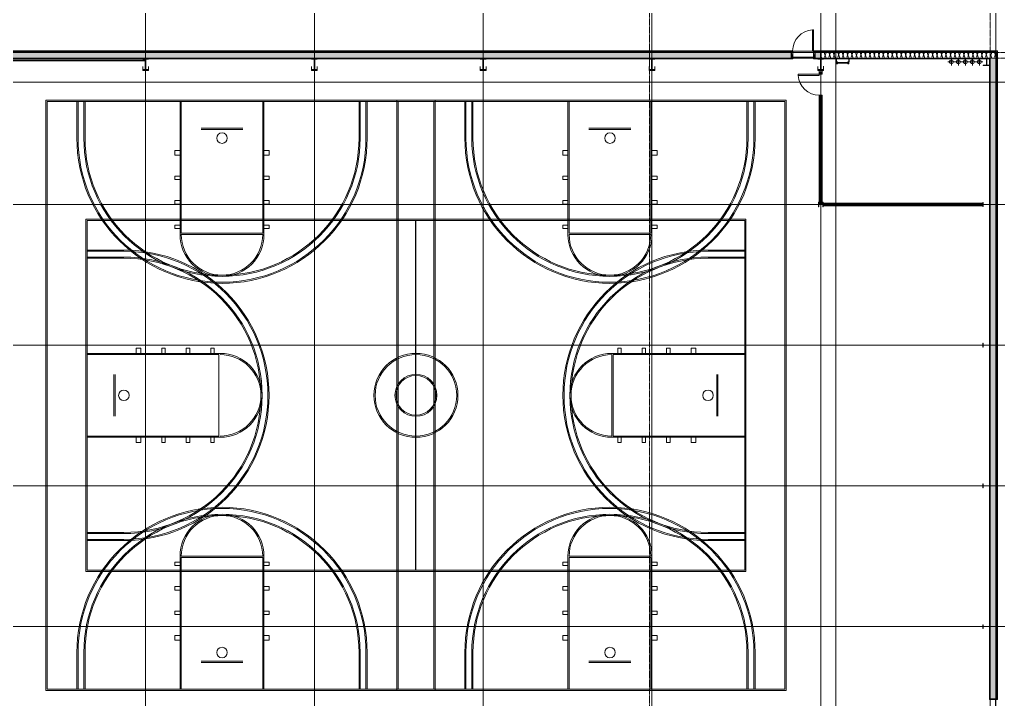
# Model space of a CAD drawing. Header units: inches. Extents: x 25369 to 33161, y -23509 to -20274.
# Drawn here: x 30536 to 32215, y -22234 to -21068 of the extents above; entities that cross this region are included whole.
import ezdxf

# ---------------------------------------------------------------- set-up
doc = ezdxf.new("R2010")
doc.units = ezdxf.units.IN
doc.header["$MEASUREMENT"] = 0
doc.linetypes.add('Grid Line 1_2_', pattern=[0.875, 0.5, -0.125, 0.125, -0.125])
for name, color, linetype, lineweight in [('A-DOOR', 31, 'Continuous', 13), ('A-FLOR', 192, 'Continuous', 13), ('A-FLOR-OTLN', 90, 'Continuous', 70), ('A-WALL', 113, 'Continuous', 13), ('A-WALL-PATT', 111, 'Continuous', 25), ('E-POWR-CNTR', 130, 'Continuous', 9), ('E-POWR-RISE', 130, 'Continuous', 9), ('G-ANNO-SYMB', 111, 'Continuous', 9), ('I-WALL', 2, 'Continuous', 13), ('L-SITE-WALL', 31, 'Continuous', 13), ('Q-SPCQ', 91, 'Continuous', 13), ('S-BEAM', 12, 'Continuous', 13), ('S-COLS', 52, 'Continuous', 13), ('S-GRID', 1, 'Continuous', 9)]:
    doc.layers.add(name, color=color, linetype=linetype, lineweight=lineweight)
pattern_1 = [(0, (5929.126, 0), (0, 24), []), (90, (5929.126, 0), (-24, 1e-15), [])]
pattern_2 = [(161.57, (5930.086, 0.96), (-7.6802237, -0.0009796), [0, -54.643, 6.067, 0]), (18.43, (5928.166, 0.96), (-7.6802237, 0.0009796), [0, -54.643, 6.067, 0]), (108.43, (5930.086, 0.96), (3.8382953, -19.20136532), [18.211, -42.499]), (71.57, (5928.166, 0.96), (3.8382953, 19.20136532), [18.211, -42.499])]
pattern_3 = [(45, (5929.126, 0), (-19.00703, 19.00703), []), (45, (5929.126, 28.8), (-19.00703, 19.00703), [])]
pattern_4 = [(225, (31620.517, -22360.053), (19.00703, -19.00703), []), (225, (31620.517, -22388.853), (19.00703, -19.00703), [])]
pattern_5 = [(225, (31331.017, -22360.053), (19.00703, -19.00703), []), (225, (31331.017, -22388.853), (19.00703, -19.00703), [])]
pattern_6 = [(225, (31041.517, -22360.053), (19.00703, -19.00703), []), (225, (31041.517, -22388.853), (19.00703, -19.00703), [])]
pattern_7 = [(225, (30752.017, -22360.053), (19.00703, -19.00703), []), (225, (30752.017, -22388.853), (19.00703, -19.00703), [])]
pattern_8 = [(225, (31910.017, -22360.053), (19.00703, -19.00703), []), (225, (31910.017, -22388.853), (19.00703, -19.00703), [])]
pattern_9 = [(0, (5929.126, 0), (61.44, 15.36), [2.534, -43.546, 2.534, -43.546, -245.76]), (0, (5929.126, 0), (61.44, 15.36), [-92.16, 2.534, -89.626, 2.534, -43.546, -107.52]), (0, (5929.126, 0), (61.44, 15.36), [-230.4, 2.534, -28.186, 2.534, -74.266]), (120, (5952.166, 7.68), (-44.02215, 45.528601), [2.534, -43.546, 2.534, -43.546, -245.76]), (120, (5952.166, 7.68), (-44.02215, 45.528601), [-92.16, 2.534, -89.626, 2.534, -43.546, -107.52]), (120, (5952.166, 7.68), (-44.02215, 45.528601), [-230.4, 2.534, -28.186, 2.534, -74.266]), (240, (5959.846, 38.4), (-17.41785, -60.888601), [2.534, -43.546, 2.534, -43.546, -245.76]), (240, (5959.846, 38.4), (-17.41785, -60.888601), [-92.16, 2.534, -89.626, 2.534, -43.546, -107.52]), (240, (5959.846, 38.4), (-17.41785, -60.888601), [-230.4, 2.534, -28.186, 2.534, -74.266])]

# ---------------------------------------------------------------- blocks, each defined once
blk = doc.blocks.new('Struct_Xcel_Sports Complex_rvt-2-Overall Floor Plan')
at = {"layer": 'A-FLOR', "color": 43, "lineweight": 9}
blk.add_line((25932.8, -21132.3), (25968.8, -21132.3), dxfattribs=at)
at = {"layer": 'L-SITE-WALL', "color": 43, "lineweight": 9}
for p, q in [((25932.8, -21124.3), (25968.8, -21124.3)), ((25968.8, -21132.3), (25932.8, -21132.3))]:
    blk.add_line(p, q, dxfattribs=at)
blk = doc.blocks.new('columns and girder2 - one-1334686-Overall Floor Plan')
at = {"layer": 'S-BEAM', "lineweight": 9}
h = blk.add_hatch(dxfattribs=at)
h.set_pattern_fill('FP_26', color=253, style=0, pattern_type=2)
h.set_pattern_definition(pattern_4)
h.paths.add_polyline_path([(-5, -1.2), (-5, -2), (5, -2), (5, -1.2), (0, -1.2)], flags=0)
h.paths.add_polyline_path([(-5, -17), (-5, -18.5), (5, -18.5), (5, -17)], flags=0)
h.paths.add_polyline_path([(5, -1204.9), (-5, -1204.9), (-5, -1206.4), (5, -1206.4)], flags=0)
h.paths.add_polyline_path([(5, -1224.3), (-5, -1224.3), (-5, -1225), (5, -1225)], flags=0)
h = blk.add_hatch(dxfattribs=at)
h.set_pattern_fill('FP_26', color=253, style=0, pattern_type=2)
h.set_pattern_definition(pattern_4)
h.paths.add_polyline_path([(-0.6, -2), (-0.6, -17), (0.6, -17), (0.6, -2)], flags=0)
h.paths.add_polyline_path([(-0.6, -1206.4), (-0.6, -1224.3), (0.6, -1224.3), (0.6, -1206.4)], flags=0)
at = {"layer": 'S-BEAM', "color": 7}
for p, q in [((-5, -1.2), (-5, -2)), ((-5, -2), (5, -2)), ((0.6, -2), (-0.6, -2)), ((-0.6, -2), (-0.6, -17)), ((0.6, -17), (0.6, -2)), ((5, -2), (5, -1.2)), ((5, -17), (-5, -17)), ((-5, -17), (-5, -18.5)), ((-5, -18.5), (5, -18.5)), ((-0.6, -17), (0.6, -17)), ((5, -18.5), (5, -17)), ((5, -1204.9), (-5, -1204.9)), ((-5, -1204.9), (-5, -1206.4)), ((-5, -1206.4), (5, -1206.4)), ((0.6, -1206.4), (-0.6, -1206.4)), ((-0.6, -1206.4), (-0.6, -1224.3)), ((0.6, -1224.3), (0.6, -1206.4)), ((5, -1206.4), (5, -1204.9)), ((5, -1224.3), (-5, -1224.3)), ((-5, -1224.3), (-5, -1225)), ((-0.6, -1224.3), (0.6, -1224.3)), ((5, -1225), (5, -1224.3))]:
    blk.add_line(p, q, dxfattribs=at)
at = {"layer": 'S-BEAM', "color": 43, "lineweight": 9}
for p, q in [((-5, -17), (-5, -10.7)), ((5, -10.7), (5, -17)), ((-5, -1211.9), (-5, -1206.4)), ((5, -1206.4), (5, -1211.9))]:
    blk.add_line(p, q, dxfattribs=at)
blk = doc.blocks.new('columns and girder2 - one-V25-Overall Floor Plan')
at = {"layer": 'S-BEAM', "lineweight": 9}
h = blk.add_hatch(dxfattribs=at)
h.set_pattern_fill('FP_27', color=253, style=0, pattern_type=2)
h.set_pattern_definition(pattern_5)
h.paths.add_polyline_path([(-5, -1.2), (-5, -2), (5, -2), (5, -1.2), (0, -1.2)], flags=0)
h.paths.add_polyline_path([(-5, -17), (-5, -18.5), (5, -18.5), (5, -17)], flags=0)
h.paths.add_polyline_path([(5, -1204.9), (-5, -1204.9), (-5, -1206.4), (5, -1206.4)], flags=0)
h.paths.add_polyline_path([(5, -1224.3), (-5, -1224.3), (-5, -1225), (5, -1225)], flags=0)
h = blk.add_hatch(dxfattribs=at)
h.set_pattern_fill('FP_27', color=253, style=0, pattern_type=2)
h.set_pattern_definition(pattern_5)
h.paths.add_polyline_path([(-0.6, -2), (-0.6, -17), (0.6, -17), (0.6, -2)], flags=0)
h.paths.add_polyline_path([(0.6, -1206.4), (-0.6, -1206.4), (-0.6, -1224.3), (0.6, -1224.3)], flags=0)
at = {"layer": 'S-BEAM', "color": 7}
for p, q in [((-5, -1.2), (-5, -2)), ((-5, -2), (5, -2)), ((0.6, -2), (-0.6, -2)), ((-0.6, -2), (-0.6, -17)), ((0.6, -17), (0.6, -2)), ((5, -2), (5, -1.2)), ((5, -17), (-5, -17)), ((-5, -17), (-5, -18.5)), ((-5, -18.5), (5, -18.5)), ((-0.6, -17), (0.6, -17)), ((5, -18.5), (5, -17)), ((5, -1204.9), (-5, -1204.9)), ((-5, -1204.9), (-5, -1206.4)), ((-5, -1206.4), (5, -1206.4)), ((0.6, -1206.4), (-0.6, -1206.4)), ((-0.6, -1206.4), (-0.6, -1224.3)), ((0.6, -1224.3), (0.6, -1206.4)), ((5, -1206.4), (5, -1204.9)), ((5, -1224.3), (-5, -1224.3)), ((-5, -1224.3), (-5, -1225)), ((-0.6, -1224.3), (0.6, -1224.3)), ((5, -1225), (5, -1224.3))]:
    blk.add_line(p, q, dxfattribs=at)
at = {"layer": 'S-BEAM', "color": 43, "lineweight": 9}
for p, q in [((-5, -17), (-5, -10.7)), ((5, -10.7), (5, -17)), ((-5, -1211.9), (-5, -1206.4)), ((5, -1206.4), (5, -1211.9))]:
    blk.add_line(p, q, dxfattribs=at)
blk = doc.blocks.new('columns and girder2 - one-V26-Overall Floor Plan')
at = {"layer": 'S-BEAM', "lineweight": 9}
h = blk.add_hatch(dxfattribs=at)
h.set_pattern_fill('FP_28', color=253, style=0, pattern_type=2)
h.set_pattern_definition(pattern_6)
h.paths.add_polyline_path([(0, -1.2), (-5, -1.2), (-5, -2), (5, -2), (5, -1.2)], flags=0)
h.paths.add_polyline_path([(5, -17), (-5, -17), (-5, -18.5), (5, -18.5)], flags=0)
h.paths.add_polyline_path([(-5, -1204.9), (-5, -1206.4), (5, -1206.4), (5, -1204.9)], flags=0)
h.paths.add_polyline_path([(5, -1224.3), (-5, -1224.3), (-5, -1225), (5, -1225)], flags=0)
h = blk.add_hatch(dxfattribs=at)
h.set_pattern_fill('FP_28', color=253, style=0, pattern_type=2)
h.set_pattern_definition(pattern_6)
h.paths.add_polyline_path([(-0.6, -2), (-0.6, -17), (0.6, -17), (0.6, -2)], flags=0)
h.paths.add_polyline_path([(-0.6, -1206.4), (-0.6, -1224.3), (0.6, -1224.3), (0.6, -1206.4)], flags=0)
at = {"layer": 'S-BEAM', "color": 7}
for p, q in [((-5, -1.2), (-5, -2)), ((-5, -2), (5, -2)), ((0.6, -2), (-0.6, -2)), ((-0.6, -2), (-0.6, -17)), ((0.6, -17), (0.6, -2)), ((5, -2), (5, -1.2)), ((5, -17), (-5, -17)), ((-5, -17), (-5, -18.5)), ((-5, -18.5), (5, -18.5)), ((-0.6, -17), (0.6, -17)), ((5, -18.5), (5, -17)), ((5, -1204.9), (-5, -1204.9)), ((-5, -1204.9), (-5, -1206.4)), ((-5, -1206.4), (5, -1206.4)), ((0.6, -1206.4), (-0.6, -1206.4)), ((-0.6, -1206.4), (-0.6, -1224.3)), ((0.6, -1224.3), (0.6, -1206.4)), ((5, -1206.4), (5, -1204.9)), ((5, -1224.3), (-5, -1224.3)), ((-5, -1224.3), (-5, -1225)), ((-0.6, -1224.3), (0.6, -1224.3)), ((5, -1225), (5, -1224.3))]:
    blk.add_line(p, q, dxfattribs=at)
at = {"layer": 'S-BEAM', "color": 43, "lineweight": 9}
for p, q in [((-5, -17), (-5, -10.7)), ((5, -10.7), (5, -17)), ((-5, -1211.9), (-5, -1206.4)), ((5, -1206.4), (5, -1211.9))]:
    blk.add_line(p, q, dxfattribs=at)
blk = doc.blocks.new('columns and girder2 - one-V27-Overall Floor Plan')
at = {"layer": 'S-BEAM', "lineweight": 9}
h = blk.add_hatch(dxfattribs=at)
h.set_pattern_fill('FP_29', color=253, style=0, pattern_type=2)
h.set_pattern_definition(pattern_7)
h.paths.add_polyline_path([(5, -1.2), (-5, -1.2), (-5, -2), (5, -2)], flags=0)
h.paths.add_polyline_path([(5, -17), (-5, -17), (-5, -18.5), (5, -18.5)], flags=0)
h.paths.add_polyline_path([(-5, -1204.9), (-5, -1206.4), (5, -1206.4), (5, -1204.9), (3, -1204.9)], flags=0)
h.paths.add_polyline_path([(5, -1224.3), (-5, -1224.3), (-5, -1225), (5, -1225)], flags=0)
h = blk.add_hatch(dxfattribs=at)
h.set_pattern_fill('FP_29', color=253, style=0, pattern_type=2)
h.set_pattern_definition(pattern_7)
h.paths.add_polyline_path([(0, -5.7), (0.2, -5.6), (0, -5.7)], flags=0)
h.paths.add_polyline_path([(0.6, -2), (-0.6, -2), (-0.6, -17), (0.6, -17), (0.6, -5.7), (-0.2, -5.7), (-0.4, -5.3), (-0.2, -4.8), (0, -4.7), (0.6, -4.7), (0.6, -3.9)], flags=0)
h.paths.add_polyline_path([(0.6, -1206.4), (-0.6, -1206.4), (-0.6, -1224.3), (0.6, -1224.3), (0.6, -1222.3), (-0.1, -1222.2), (-0.4, -1222), (-0.4, -1221.7), (-0.3, -1221.4), (-0.1, -1221.3), (0.6, -1221.3), (0.6, -1214.3)], flags=0)
at = {"layer": 'S-BEAM', "color": 7}
for p, q in [((-5, -1.2), (-5, -2)), ((-5, -2), (5, -2)), ((0.6, -2), (-0.6, -2)), ((-0.6, -2), (-0.6, -17)), ((0.6, -4.7), (0.6, -2)), ((0.6, -17), (0.6, -5.7)), ((5, -2), (5, -1.2)), ((5, -17), (-5, -17)), ((-5, -17), (-5, -18.5)), ((-5, -18.5), (5, -18.5)), ((-0.6, -17), (0.6, -17)), ((5, -18.5), (5, -17)), ((5, -1204.9), (-5, -1204.9)), ((-5, -1204.9), (-5, -1206.4)), ((-5, -1206.4), (5, -1206.4)), ((0.6, -1206.4), (-0.6, -1206.4)), ((-0.6, -1206.4), (-0.6, -1224.3)), ((0.6, -1221.3), (0.6, -1206.4)), ((5, -1206.4), (5, -1204.9)), ((5, -1224.3), (-5, -1224.3)), ((-5, -1224.3), (-5, -1225)), ((-0.6, -1224.3), (0.6, -1224.3)), ((0.6, -1224.3), (0.6, -1222.3)), ((5, -1225), (5, -1224.3))]:
    blk.add_line(p, q, dxfattribs=at)
at = {"layer": 'S-BEAM', "color": 43, "lineweight": 9}
for p, q in [((-5, -17), (-5, -10.7)), ((5, -10.7), (5, -17)), ((-5, -1211.9), (-5, -1206.4)), ((5, -1206.4), (5, -1211.9))]:
    blk.add_line(p, q, dxfattribs=at)
blk = doc.blocks.new('columns and girder2 - one-V34-Overall Floor Plan')
at = {"layer": 'S-BEAM', "lineweight": 9}
h = blk.add_hatch(dxfattribs=at)
h.set_pattern_fill('FP_36', color=253, style=0, pattern_type=2)
h.set_pattern_definition(pattern_8)
h.paths.add_polyline_path([(5, -0.5), (-5, -0.5), (-5, -2), (5, -2)], flags=0)
h.paths.add_polyline_path([(5, -17), (-5, -17), (-5, -18.5), (5, -18.5)], flags=0)
h.paths.add_polyline_path([(5, -1204.9), (-5, -1204.9), (-5, -1206.4), (5, -1206.4)], flags=0)
h.paths.add_polyline_path([(-0.9, -1224.3), (-5, -1224.3), (-5, -1225), (5, -1225), (5, -1224.3), (-0.1, -1224.3)], flags=0)
h = blk.add_hatch(dxfattribs=at)
h.set_pattern_fill('FP_36', color=253, style=0, pattern_type=2)
h.set_pattern_definition(pattern_8)
h.paths.add_polyline_path([(0.6, -2), (-0.6, -2), (-0.6, -17), (0.6, -17)], flags=0)
h.paths.add_polyline_path([(-0.6, -1206.4), (-0.6, -1224.3), (0.6, -1224.3), (0.6, -1206.4)], flags=0)
at = {"layer": 'S-BEAM', "color": 7}
for p, q in [((5, -0.5), (-5, -0.5)), ((-5, -0.5), (-5, -2)), ((-5, -2), (5, -2)), ((0.6, -2), (-0.6, -2)), ((-0.6, -2), (-0.6, -17)), ((0.6, -17), (0.6, -2)), ((5, -2), (5, -0.5)), ((5, -17), (-5, -17)), ((-5, -17), (-5, -18.5)), ((-5, -18.5), (5, -18.5)), ((-0.6, -17), (0.6, -17)), ((5, -18.5), (5, -17)), ((5, -1204.9), (-5, -1204.9)), ((-5, -1204.9), (-5, -1206.4)), ((-5, -1206.4), (5, -1206.4)), ((0.6, -1206.4), (-0.6, -1206.4)), ((-0.6, -1206.4), (-0.6, -1224.3)), ((0.6, -1224.3), (0.6, -1206.4)), ((5, -1206.4), (5, -1204.9)), ((5, -1224.3), (-5, -1224.3)), ((-5, -1224.3), (-5, -1225)), ((-0.6, -1224.3), (0.6, -1224.3)), ((5, -1225), (5, -1224.3))]:
    blk.add_line(p, q, dxfattribs=at)
at = {"layer": 'S-BEAM', "color": 43, "lineweight": 9}
for p, q in [((-5, -17), (-5, -10.7)), ((5, -10.7), (5, -17)), ((-5, -1212), (-5, -1206.4)), ((5, -1206.4), (5, -1211.9))]:
    blk.add_line(p, q, dxfattribs=at)
blk = doc.blocks.new('Single-Flush - 36_ x 96_-1048073-Overall Floor Plan')
at = {"layer": 'A-DOOR', "color": 7}
for p, q in [((16, 6.6), (16, 42.6)), ((18, 42.6), (16, 42.6)), ((18, 6.6), (18, 42.6)), ((18, 6.6), (16, 6.6))]:
    blk.add_line(p, q, dxfattribs=at)
at = {"layer": 'A-DOOR', "color": 43, "lineweight": 9}
blk.add_arc((18, 6.6), 36.1, 93.1789, 180, dxfattribs=at)
blk = doc.blocks.new('Girt_Z - 10_D-1236892-Overall Floor Plan')
at = {"layer": 'S-BEAM', "color": 43, "lineweight": 9}
for p, q in [((26271.4, -22347.6), (26271.4, -22233.7)), ((26280.7, -22359.6), (26280.7, -22233.7)), ((26280.8, -22359.6), (26280.8, -22233.7)), ((26281.4, -22233.7), (26281.4, -22359.6)), ((26271.4, -22359.1), (26271.4, -22348)), ((26280.7, -22359.6), (26271.4, -22359.6)), ((26280.8, -22359.6), (26280.7, -22359.6)), ((26281.4, -22359.6), (26280.8, -22359.6))]:
    blk.add_line(p, q, dxfattribs=at)
blk = doc.blocks.new('Round Bar - 1_-1262143-Overall Floor Plan')
at = {"layer": 'S-BEAM', "color": 43, "lineweight": 9}
for p, q in [((24678.7, -21137.8), (24533.6, -21137.8)), ((24533.6, -21138.8), (24678.7, -21138.8))]:
    blk.add_line(p, q, dxfattribs=at)
for start_param, end_param in [(0, 3.141593), (3.141593, 6.283185)]:
    blk.add_ellipse((24533.6, -21138.3), major_axis=(0, 0.5), ratio=0.802206, start_param=start_param, end_param=end_param, dxfattribs=at)
blk = doc.blocks.new('Round Bar - 1_-1262172-Overall Floor Plan')
at = {"layer": 'S-BEAM', "color": 43, "lineweight": 9}
for p, q in [((24823, -21137.8), (24677.9, -21137.8)), ((24677.9, -21138.8), (24823, -21138.8))]:
    blk.add_line(p, q, dxfattribs=at)
for start_param, end_param in [(0, 3.141593), (3.141593, 6.283185)]:
    blk.add_ellipse((24823, -21138.3), major_axis=(0, 0.5), ratio=0.802206, start_param=start_param, end_param=end_param, dxfattribs=at)
blk = doc.blocks.new('lad500 - Standard-1624177-Overall Floor Plan')
at = {"layer": 'Q-SPCQ', "color": 43, "lineweight": 9}
for p, q in [((26029.6, -21135.1), (26007.7, -21135.1)), ((26007.7, -21135.1), (26007.7, -21140.6)), ((26007.9, -21140.4), (26007.9, -21135.2)), ((26007.9, -21135.2), (26029.4, -21135.2)), ((26029.4, -21135.2), (26029.4, -21140.4)), ((26029.6, -21140.6), (26029.6, -21135.1)), ((26007.7, -21140.6), (26009.5, -21140.6)), ((26009.5, -21140.4), (26007.9, -21140.4)), ((26008.1, -21140.4), (26009.6, -21140.4)), ((26008.1, -21143.7), (26008.1, -21140.4)), ((26009.6, -21143.7), (26008.1, -21143.7)), ((26009.5, -21140.6), (26009.5, -21140.4)), ((26009.6, -21140.4), (26009.6, -21141.4)), ((26009.6, -21142.7), (26009.6, -21141.4)), ((26009.6, -21141.4), (26027.7, -21141.4)), ((26027.7, -21142.7), (26009.6, -21142.7)), ((26009.6, -21142.7), (26009.6, -21143.7)), ((26027.7, -21141.4), (26027.7, -21140.4)), ((26027.7, -21140.4), (26029.2, -21140.4)), ((26027.7, -21142.7), (26027.7, -21141.4)), ((26027.7, -21143.7), (26027.7, -21142.7)), ((26029.2, -21143.7), (26027.7, -21143.7)), ((26029.4, -21140.4), (26027.8, -21140.4)), ((26027.8, -21140.4), (26027.8, -21140.6)), ((26027.8, -21140.6), (26029.6, -21140.6)), ((26029.2, -21140.4), (26029.2, -21143.7))]:
    blk.add_line(p, q, dxfattribs=at)
blk = doc.blocks.new('Single-Flush - 36_ x 84_-1318898-Overall Floor Plan')
at = {"layer": 'A-DOOR', "color": 7}
for p, q in [((16, 2.4), (16, 38.4)), ((18, 38.4), (16, 38.4)), ((18, 2.4), (18, 38.4)), ((18, 2.4), (16, 2.4))]:
    blk.add_line(p, q, dxfattribs=at)
at = {"layer": 'A-DOOR', "color": 43, "lineweight": 9}
blk.add_arc((18, 2.4), 36.1, 93.1789, 180, dxfattribs=at)

msp = doc.modelspace()

# ---------------------------------------------------------------- hatches: boundary and pattern name
at = {"layer": 'A-WALL-PATT', "lineweight": 9}
h = msp.add_hatch(dxfattribs=at)
h.set_pattern_fill('FP_18', color=253, style=0, pattern_type=2)
h.set_pattern_definition(pattern_2)
h.paths.add_polyline_path([(29555.9, -21134.3), (31861.1, -21134.3), (31861.1, -21128.4), (31861.9, -21128.4), (31861.9, -21124.3), (29001.9, -21124.3), (29001.9, -21128.4), (29002.6, -21128.4), (29002.6, -21134.3), (29485.7, -21134.3)], flags=0)
h.paths.add_polyline_path([(28710.5, -21134.3), (28776.1, -21134.3), (28776.1, -21128.4), (28776.9, -21128.4), (28776.9, -21124.3), (28710.5, -21124.3), (28710.5, -21126.4)], flags=0)
h.paths.add_polyline_path([(31909.4, -21134.3), (31909.4, -21124.3), (31897.9, -21124.3), (31897.9, -21128.4), (31898.6, -21128.4), (31898.6, -21134.3), (31907.1, -21134.3)], flags=0)
h.paths.add_polyline_path([(28849.6, -21134.3), (28857.1, -21134.3), (28857.1, -21128.4), (28857.9, -21128.4), (28857.9, -21124.3), (28848.9, -21124.3), (28848.9, -21128.4), (28849.6, -21128.4)], flags=0)
h = msp.add_hatch(dxfattribs=at)
h.set_pattern_fill('FP_21', color=253, style=0, pattern_type=2)
h.set_pattern_definition(pattern_1)
h.paths.add_polyline_path([(28711.5, -21124.3), (28776.9, -21124.3), (28776.9, -21123.3), (28711.5, -21123.3)], flags=0)
h.paths.add_polyline_path([(31909.4, -21124.3), (31910.1, -21124.3), (31910.1, -21123.3), (31897.9, -21123.3), (31897.9, -21124.3), (31907.1, -21124.3)], flags=0)
h.paths.add_polyline_path([(28857.9, -21124.3), (28857.9, -21123.3), (28848.9, -21123.3), (28848.9, -21124.3)], flags=0)
h.paths.add_polyline_path([(31731.6, -21124.3), (31861.9, -21124.3), (31861.9, -21123.3), (29001.9, -21123.3), (29001.9, -21124.3), (31170.1, -21124.3)], flags=0)
h = msp.add_hatch(dxfattribs=at)
h.set_pattern_fill('FP_21', color=253, style=0, pattern_type=2)
h.set_pattern_definition(pattern_1)
h.paths.add_polyline_path([(32211.5, -21124.3), (32211.5, -21123.3), (31910.1, -21123.3), (31910.1, -21124.3), (32210.5, -21124.3)], flags=0)
h = msp.add_hatch(dxfattribs=at)
h.set_pattern_fill('FP_18', color=253, style=0, pattern_type=2)
h.set_pattern_definition(pattern_2)
h.paths.add_polyline_path([(32210.5, -21134.3), (32210.5, -21124.3), (31910.9, -21124.3), (31910.9, -21134.3), (32205.4, -21134.3)], flags=0)
h = msp.add_hatch(dxfattribs=at)
h.set_pattern_fill('FP_18', color=253, style=0, pattern_type=2)
h.set_pattern_definition(pattern_2)
h.paths.add_polyline_path([(32210.5, -22232.9), (32210.5, -21134.3), (32200.5, -21134.3), (32200.5, -22232.9)], flags=0)
h = msp.add_hatch(dxfattribs=at)
h.set_pattern_fill('FP_21', color=253, style=0, pattern_type=2)
h.set_pattern_definition(pattern_1)
h.paths.add_polyline_path([(32210.5, -22233.7), (32211.5, -22233.7), (32211.5, -21124.3), (32210.5, -21124.3), (32210.5, -22232.9)], flags=0)
h = msp.add_hatch(dxfattribs=at)
h.set_pattern_fill('FP_17', color=253, style=0, pattern_type=2)
h.set_pattern_definition(pattern_9)
h.paths.add_polyline_path([(31907.6, -21384.9), (31911.8, -21384.9), (31911.8, -21384.3), (31908.2, -21384.3), (31908.2, -21198.2), (31910, -21198.2), (31910, -21197.6), (31907.6, -21197.6)], flags=0)
h.paths.add_polyline_path([(31910, -21161.6), (31910, -21160.9), (31908.2, -21160.9), (31908.2, -21158.2), (31907.6, -21158.2), (31907.6, -21161.6)], flags=0)
h = msp.add_hatch(dxfattribs=at)
h.set_pattern_fill('FP_17', color=253, style=0, pattern_type=2)
h.set_pattern_definition(pattern_9)
h.paths.add_polyline_path([(31911.8, -21384.9), (31912.5, -21384.9), (31912.5, -21197.6), (31910, -21197.6), (31910, -21198.2), (31911.8, -21198.2), (31911.8, -21384.3)], flags=0)
h.paths.add_polyline_path([(31910, -21161.6), (31912.5, -21161.6), (31912.5, -21158.2), (31911.8, -21158.2), (31911.8, -21160.9), (31910, -21160.9)], flags=0)
h = msp.add_hatch(dxfattribs=at)
h.set_pattern_fill('FP_17', color=253, style=0, pattern_type=2)
h.set_pattern_definition(pattern_9)
h.paths.add_polyline_path([(31914, -21387.5), (32188.3, -21387.5), (32188.3, -21383.2), (32187.7, -21383.2), (32187.7, -21386.9), (31914.6, -21386.9), (31914.6, -21383.2), (31914, -21383.2), (31914, -21386.9)], flags=0)
at = {"layer": 'S-COLS', "lineweight": 9}
h = msp.add_hatch(dxfattribs=at)
h.set_pattern_fill('FP_15', color=253, style=0, pattern_type=2)
h.set_pattern_definition(pattern_3)
h.paths.add_polyline_path([(31859.6, -21134.3), (31859.6, -21124.3), (31856.8, -21124.3), (31856.9, -21124.6), (31857.2, -21124.7), (31859.1, -21125), (31859.1, -21133.6), (31856.9, -21134), (31856.8, -21134.3)], flags=0)
h = msp.add_hatch(dxfattribs=at)
h.set_pattern_fill('FP_15', color=253, style=0, pattern_type=2)
h.set_pattern_definition(pattern_3)
h.paths.add_polyline_path([(31900.1, -21134.3), (31903, -21134.3), (31902.9, -21134), (31902.6, -21133.9), (31900.7, -21133.6), (31900.7, -21125), (31902.9, -21124.6), (31903, -21124.3), (31900.1, -21124.3)], flags=0)
h = msp.add_hatch(dxfattribs=at)
h.set_pattern_fill('FP_15', color=253, style=0, pattern_type=2)
h.set_pattern_definition(pattern_3)
h.paths.add_polyline_path([(32188.5, -21146.8), (32200.5, -21146.8), (32200.5, -21146.4), (32195.4, -21146.4), (32194.9, -21146.2), (32194.7, -21145.7), (32194.7, -21135.4), (32194.9, -21134.9), (32195.4, -21134.7), (32200.5, -21134.7), (32200.5, -21134.3), (32188.5, -21134.3), (32188.5, -21134.7), (32193.7, -21134.7), (32194.2, -21134.9), (32194.4, -21135.4), (32194.4, -21145.7), (32194.2, -21146.2), (32193.7, -21146.4), (32188.5, -21146.4)], flags=0)
h = msp.add_hatch(dxfattribs=at)
h.set_pattern_fill('FP_15', color=253, style=0, pattern_type=2)
h.set_pattern_definition(pattern_3)
h.paths.add_polyline_path([(31906.5, -21389.1), (31906.5, -21385.9), (31906.7, -21385.4), (31907.1, -21385.2), (31912.9, -21385.2), (31913.4, -21385.4), (31913.6, -21385.9), (31913.6, -21389.1), (31914, -21389.1), (31914, -21381.1), (31913.6, -21381.1), (31913.6, -21384.2), (31913.4, -21384.7), (31912.9, -21384.9), (31907.1, -21384.9), (31906.7, -21384.7), (31906.5, -21384.2), (31906.5, -21381.1), (31906, -21381.1), (31906, -21389.1)], flags=0)
h = msp.add_hatch(dxfattribs=at)
h.set_pattern_fill('FP_15', color=253, style=0, pattern_type=2)
h.set_pattern_definition(pattern_3)
h.paths.add_polyline_path([(32200.1, -21629.5), (32200.5, -21629.5), (32200.5, -21623.1), (32200.1, -21623.1), (32200.1, -21625.5), (32199.9, -21626), (32199.5, -21626.2), (32189.4, -21626.2), (32188.9, -21626), (32188.7, -21625.5), (32188.7, -21623.1), (32188.3, -21623.1), (32188.3, -21629.5), (32188.7, -21629.5), (32188.7, -21627.1), (32188.9, -21626.6), (32189.4, -21626.4), (32199.5, -21626.4), (32199.9, -21626.6), (32200.1, -21627.1)], flags=0)
h = msp.add_hatch(dxfattribs=at)
h.set_pattern_fill('FP_15', color=253, style=0, pattern_type=2)
h.set_pattern_definition(pattern_3)
h.paths.add_polyline_path([(32188.3, -21870.8), (32188.7, -21870.8), (32188.7, -21868.4), (32188.9, -21867.9), (32189.4, -21867.7), (32199.5, -21867.7), (32199.9, -21867.9), (32200.1, -21868.4), (32200.1, -21870.8), (32200.5, -21870.8), (32200.5, -21864.3), (32200.1, -21864.3), (32200.1, -21866.8), (32199.9, -21867.2), (32199.5, -21867.4), (32189.4, -21867.4), (32188.9, -21867.2), (32188.7, -21866.8), (32188.7, -21864.3), (32188.3, -21864.3)], flags=0)

# ---------------------------------------------------------------- linework, layer by layer
at = {"layer": 'A-FLOR', "color": 43, "lineweight": 9}
for p, q in [((31897.9, -21134.3), (31861.9, -21134.3)), ((31910, -21197.6), (31910, -21161.6)), ((31910, -22266.3), (31910, -21385.2))]:
    msp.add_line(p, q, dxfattribs=at)
at = {"layer": 'A-FLOR-OTLN', "color": 43, "lineweight": 9}
for p, q in [((30581, -21206.3), (31850.5, -21206.3)), ((30581, -21206.3), (30581, -22218.3)), ((31183, -21206.3), (31183, -22218.3)), ((31248.5, -21206.3), (31248.5, -22218.3)), ((31850.5, -21206.3), (31850.5, -22218.3)), ((30583, -21208.3), (30583, -22216.3)), ((30583, -21208.3), (31848.5, -21208.3)), ((30634, -21271.3), (30634, -21208.3)), ((30636, -21271.3), (30636, -21208.3)), ((30646, -21271.3), (30646, -21208.3)), ((30648, -21271.3), (30648, -21208.3)), ((30811, -21436.3), (30811, -21208.3)), ((30813, -21434.3), (30813, -21208.3)), ((30953, -21434.3), (30953, -21208.3)), ((30955, -21436.3), (30955, -21208.3)), ((31118, -21271.3), (31118, -21208.3)), ((31120, -21271.3), (31120, -21208.3)), ((31130, -21271.3), (31130, -21208.3)), ((31132, -21271.3), (31132, -21208.3)), ((31185, -21208.3), (31185, -22216.3)), ((31246.5, -21208.3), (31246.5, -22216.3)), ((31299.5, -21271.3), (31299.5, -21208.3)), ((31301.5, -21271.3), (31301.5, -21208.3)), ((31311.5, -21271.3), (31311.5, -21208.3)), ((31313.5, -21271.3), (31313.5, -21208.3)), ((31476.5, -21436.3), (31476.5, -21208.3)), ((31478.5, -21434.3), (31478.5, -21208.3)), ((31618.5, -21434.3), (31618.5, -21208.3)), ((31620.5, -21436.3), (31620.5, -21208.3)), ((31783.5, -21271.3), (31783.5, -21208.3)), ((31785.5, -21271.3), (31785.5, -21208.3)), ((31795.5, -21271.3), (31795.5, -21208.3)), ((31797.5, -21271.3), (31797.5, -21208.3)), ((31848.5, -21208.3), (31848.5, -22216.3)), ((30847, -21254.3), (30919, -21254.3)), ((30847, -21256.3), (30919, -21256.3)), ((31584.5, -21254.3), (31512.5, -21254.3)), ((31584.5, -21256.3), (31512.5, -21256.3)), ((30811, -21292.3), (30802, -21292.3)), ((30802, -21300.3), (30802, -21292.3)), ((30811, -21300.3), (30802, -21300.3)), ((30955, -21292.3), (30964, -21292.3)), ((30955, -21300.3), (30964, -21300.3)), ((30964, -21300.3), (30964, -21292.3)), ((31476.5, -21292.3), (31467.5, -21292.3)), ((31467.5, -21300.3), (31467.5, -21292.3)), ((31476.5, -21300.3), (31467.5, -21300.3)), ((31620.5, -21292.3), (31629.5, -21292.3)), ((31620.5, -21300.3), (31629.5, -21300.3)), ((31629.5, -21300.3), (31629.5, -21292.3)), ((30811, -21336.3), (30802, -21336.3)), ((30802, -21342.3), (30802, -21336.3)), ((30955, -21336.3), (30964, -21336.3)), ((30964, -21342.3), (30964, -21336.3)), ((31476.5, -21336.3), (31467.5, -21336.3)), ((31467.5, -21342.3), (31467.5, -21336.3)), ((31620.5, -21336.3), (31629.5, -21336.3)), ((31629.5, -21342.3), (31629.5, -21336.3)), ((30811, -21342.3), (30802, -21342.3)), ((30955, -21342.3), (30964, -21342.3)), ((31476.5, -21342.3), (31467.5, -21342.3)), ((31620.5, -21342.3), (31629.5, -21342.3)), ((30811, -21378.3), (30802, -21378.3)), ((30802, -21384.3), (30802, -21378.3)), ((30811, -21384.3), (30802, -21384.3)), ((30955, -21378.3), (30964, -21378.3)), ((30955, -21384.3), (30964, -21384.3)), ((30964, -21384.3), (30964, -21378.3)), ((31476.5, -21378.3), (31467.5, -21378.3)), ((31467.5, -21384.3), (31467.5, -21378.3)), ((31476.5, -21384.3), (31467.5, -21384.3)), ((31620.5, -21378.3), (31629.5, -21378.3)), ((31620.5, -21384.3), (31629.5, -21384.3)), ((31629.5, -21384.3), (31629.5, -21378.3)), ((31781.7, -21410.3), (30649.7, -21410.3)), ((30649.7, -21410.3), (30649.7, -22014.3)), ((30651.7, -21412.3), (30651.7, -22012.3)), ((31779.7, -21412.3), (30651.7, -21412.3)), ((30811, -21420.3), (30802, -21420.3)), ((30802, -21426.3), (30802, -21420.3)), ((30955, -21420.3), (30964, -21420.3)), ((30964, -21426.3), (30964, -21420.3)), ((31214.7, -21412.3), (31214.7, -22012.3)), ((31215.7, -21412.3), (31215.7, -22012.3)), ((31476.5, -21420.3), (31467.5, -21420.3)), ((31467.5, -21426.3), (31467.5, -21420.3)), ((31620.5, -21420.3), (31629.5, -21420.3)), ((31629.5, -21426.3), (31629.5, -21420.3)), ((31779.7, -22012.3), (31779.7, -21412.3)), ((31781.7, -22014.3), (31781.7, -21410.3)), ((30811, -21426.3), (30802, -21426.3)), ((30813, -21434.3), (30953, -21434.3)), ((30813, -21436.3), (30953, -21436.3)), ((30955, -21426.3), (30964, -21426.3)), ((31476.5, -21426.3), (31467.5, -21426.3)), ((31618.5, -21434.3), (31478.5, -21434.3)), ((31618.5, -21436.3), (31478.5, -21436.3)), ((31620.5, -21426.3), (31629.5, -21426.3)), ((30714.7, -21463.3), (30651.7, -21463.3)), ((30714.7, -21465.3), (30651.7, -21465.3)), ((31716.7, -21463.3), (31779.7, -21463.3)), ((31716.7, -21465.3), (31779.7, -21465.3)), ((30714.7, -21475.3), (30651.7, -21475.3)), ((30714.7, -21477.3), (30651.7, -21477.3)), ((31716.7, -21475.3), (31779.7, -21475.3)), ((31716.7, -21477.3), (31779.7, -21477.3)), ((30879.7, -21640.3), (30651.7, -21640.3)), ((30877.7, -21642.3), (30651.7, -21642.3)), ((30735.7, -21640.3), (30735.7, -21631.3)), ((30743.7, -21631.3), (30735.7, -21631.3)), ((30743.7, -21640.3), (30743.7, -21631.3)), ((30779.7, -21640.3), (30779.7, -21631.3)), ((30785.7, -21631.3), (30779.7, -21631.3)), ((30785.7, -21640.3), (30785.7, -21631.3)), ((30821.7, -21640.3), (30821.7, -21631.3)), ((30827.7, -21631.3), (30821.7, -21631.3)), ((30827.7, -21640.3), (30827.7, -21631.3)), ((30863.7, -21640.3), (30863.7, -21631.3)), ((30869.7, -21631.3), (30863.7, -21631.3)), ((30869.7, -21640.3), (30869.7, -21631.3)), ((30877.7, -21782.3), (30877.7, -21642.3)), ((31551.7, -21640.3), (31779.7, -21640.3)), ((31551.7, -21782.3), (31551.7, -21642.3)), ((31553.7, -21782.3), (31553.7, -21642.3)), ((31553.7, -21642.3), (31779.7, -21642.3)), ((31561.7, -21631.3), (31567.7, -21631.3)), ((31561.7, -21640.3), (31561.7, -21631.3)), ((31567.7, -21640.3), (31567.7, -21631.3)), ((31603.7, -21631.3), (31609.7, -21631.3)), ((31603.7, -21640.3), (31603.7, -21631.3)), ((31609.7, -21640.3), (31609.7, -21631.3)), ((31645.7, -21631.3), (31651.7, -21631.3)), ((31645.7, -21640.3), (31645.7, -21631.3)), ((31651.7, -21640.3), (31651.7, -21631.3)), ((31687.7, -21631.3), (31695.7, -21631.3)), ((31687.7, -21640.3), (31687.7, -21631.3)), ((31695.7, -21640.3), (31695.7, -21631.3)), ((30697.7, -21748.3), (30697.7, -21676.3)), ((30699.7, -21748.3), (30699.7, -21676.3)), ((31731.7, -21748.3), (31731.7, -21676.3)), ((31733.7, -21748.3), (31733.7, -21676.3)), ((30877.7, -21782.3), (30651.7, -21782.3)), ((30879.7, -21784.3), (30651.7, -21784.3)), ((30735.7, -21784.3), (30735.7, -21793.3)), ((30743.7, -21793.3), (30735.7, -21793.3)), ((30743.7, -21784.3), (30743.7, -21793.3)), ((30779.7, -21784.3), (30779.7, -21793.3)), ((30785.7, -21793.3), (30779.7, -21793.3)), ((30785.7, -21784.3), (30785.7, -21793.3)), ((30821.7, -21784.3), (30821.7, -21793.3)), ((30827.7, -21793.3), (30821.7, -21793.3)), ((30827.7, -21784.3), (30827.7, -21793.3)), ((30863.7, -21784.3), (30863.7, -21793.3)), ((30869.7, -21793.3), (30863.7, -21793.3)), ((30869.7, -21784.3), (30869.7, -21793.3)), ((31551.7, -21784.3), (31779.7, -21784.3)), ((31553.7, -21782.3), (31779.7, -21782.3)), ((31561.7, -21784.3), (31561.7, -21793.3)), ((31561.7, -21793.3), (31567.7, -21793.3)), ((31567.7, -21784.3), (31567.7, -21793.3)), ((31603.7, -21784.3), (31603.7, -21793.3)), ((31603.7, -21793.3), (31609.7, -21793.3)), ((31609.7, -21784.3), (31609.7, -21793.3)), ((31645.7, -21784.3), (31645.7, -21793.3)), ((31645.7, -21793.3), (31651.7, -21793.3)), ((31651.7, -21784.3), (31651.7, -21793.3)), ((31687.7, -21784.3), (31687.7, -21793.3)), ((31687.7, -21793.3), (31695.7, -21793.3)), ((31695.7, -21784.3), (31695.7, -21793.3)), ((30714.7, -21947.3), (30651.7, -21947.3)), ((30714.7, -21949.3), (30651.7, -21949.3)), ((30714.7, -21959.3), (30651.7, -21959.3)), ((30714.7, -21961.3), (30651.7, -21961.3)), ((31716.7, -21947.3), (31779.7, -21947.3)), ((31716.7, -21949.3), (31779.7, -21949.3)), ((31716.7, -21959.3), (31779.7, -21959.3)), ((31716.7, -21961.3), (31779.7, -21961.3)), ((30811, -21988.3), (30811, -22216.3)), ((30813, -21988.3), (30953, -21988.3)), ((30813, -21990.3), (30953, -21990.3)), ((30813, -21990.3), (30813, -22216.3)), ((30953, -21990.3), (30953, -22216.3)), ((30955, -21988.3), (30955, -22216.3)), ((31476.5, -21988.3), (31476.5, -22216.3)), ((31618.5, -21988.3), (31478.5, -21988.3)), ((31618.5, -21990.3), (31478.5, -21990.3)), ((31478.5, -21990.3), (31478.5, -22216.3)), ((31618.5, -21990.3), (31618.5, -22216.3)), ((31620.5, -21988.3), (31620.5, -22216.3)), ((30651.7, -22012.3), (31779.7, -22012.3)), ((30802, -21998.3), (30802, -22004.3)), ((30811, -21998.3), (30802, -21998.3)), ((30811, -22004.3), (30802, -22004.3)), ((30955, -21998.3), (30964, -21998.3)), ((30955, -22004.3), (30964, -22004.3)), ((30964, -21998.3), (30964, -22004.3)), ((31467.5, -21998.3), (31467.5, -22004.3)), ((31476.5, -21998.3), (31467.5, -21998.3)), ((31476.5, -22004.3), (31467.5, -22004.3)), ((31620.5, -21998.3), (31629.5, -21998.3)), ((31620.5, -22004.3), (31629.5, -22004.3)), ((31629.5, -21998.3), (31629.5, -22004.3)), ((30649.7, -22014.3), (31781.7, -22014.3)), ((30802, -22040.3), (30802, -22046.3)), ((30811, -22040.3), (30802, -22040.3)), ((30955, -22040.3), (30964, -22040.3)), ((30964, -22040.3), (30964, -22046.3)), ((31467.5, -22040.3), (31467.5, -22046.3)), ((31476.5, -22040.3), (31467.5, -22040.3)), ((31620.5, -22040.3), (31629.5, -22040.3)), ((31629.5, -22040.3), (31629.5, -22046.3)), ((30811, -22046.3), (30802, -22046.3)), ((30955, -22046.3), (30964, -22046.3)), ((31476.5, -22046.3), (31467.5, -22046.3)), ((31620.5, -22046.3), (31629.5, -22046.3)), ((30802, -22082.3), (30802, -22088.3)), ((30811, -22082.3), (30802, -22082.3)), ((30811, -22088.3), (30802, -22088.3)), ((30955, -22082.3), (30964, -22082.3)), ((30955, -22088.3), (30964, -22088.3)), ((30964, -22082.3), (30964, -22088.3)), ((31467.5, -22082.3), (31467.5, -22088.3)), ((31476.5, -22082.3), (31467.5, -22082.3)), ((31476.5, -22088.3), (31467.5, -22088.3)), ((31620.5, -22082.3), (31629.5, -22082.3)), ((31620.5, -22088.3), (31629.5, -22088.3)), ((31629.5, -22082.3), (31629.5, -22088.3)), ((30802, -22124.3), (30802, -22132.3)), ((30811, -22124.3), (30802, -22124.3)), ((30955, -22124.3), (30964, -22124.3)), ((30964, -22124.3), (30964, -22132.3)), ((31467.5, -22124.3), (31467.5, -22132.3)), ((31476.5, -22124.3), (31467.5, -22124.3)), ((31620.5, -22124.3), (31629.5, -22124.3)), ((31629.5, -22124.3), (31629.5, -22132.3)), ((30811, -22132.3), (30802, -22132.3)), ((30955, -22132.3), (30964, -22132.3)), ((31476.5, -22132.3), (31467.5, -22132.3)), ((31620.5, -22132.3), (31629.5, -22132.3)), ((30634, -22153.3), (30634, -22216.3)), ((30636, -22153.3), (30636, -22216.3)), ((30646, -22153.3), (30646, -22216.3)), ((30648, -22153.3), (30648, -22216.3)), ((31118, -22153.3), (31118, -22216.3)), ((31120, -22153.3), (31120, -22216.3)), ((31130, -22153.3), (31130, -22216.3)), ((31132, -22153.3), (31132, -22216.3)), ((31299.5, -22153.3), (31299.5, -22216.3)), ((31301.5, -22153.3), (31301.5, -22216.3)), ((31311.5, -22153.3), (31311.5, -22216.3)), ((31313.5, -22153.3), (31313.5, -22216.3)), ((31783.5, -22153.3), (31783.5, -22216.3)), ((31785.5, -22153.3), (31785.5, -22216.3)), ((31795.5, -22153.3), (31795.5, -22216.3)), ((31797.5, -22153.3), (31797.5, -22216.3)), ((30847, -22168.3), (30919, -22168.3)), ((30847, -22170.3), (30919, -22170.3)), ((31584.5, -22168.3), (31512.5, -22168.3)), ((31584.5, -22170.3), (31512.5, -22170.3)), ((30581, -22218.3), (31850.5, -22218.3)), ((30583, -22216.3), (31848.5, -22216.3))]:
    msp.add_line(p, q, dxfattribs=at)
for centre, radius in [((30883, -21271.3), 9), ((31548.5, -21271.3), 9), ((31215.7, -21712.3), 72), ((31215.7, -21712.3), 70), ((31215.7, -21712.3), 36), ((31215.7, -21712.3), 34), ((30714.7, -21712.3), 9), ((31716.7, -21712.3), 9), ((30883, -22153.3), 9), ((31548.5, -22153.3), 9)]:
    msp.add_circle(centre, radius, dxfattribs=at)
for centre, radius, start, end in [((30883, -21271.3), 249, 180, 270), ((30883, -21271.3), 247, 180, 270), ((30883, -21271.3), 237, 180, 270), ((30883, -21271.3), 235, 180, 270), ((30883, -21271.3), 247, 270, 0), ((30883, -21271.3), 249, 270, 0), ((30883, -21271.3), 235, 270, 0), ((30883, -21271.3), 237, 270, 0), ((31548.5, -21271.3), 249, 180, 270), ((31548.5, -21271.3), 247, 180, 270), ((31548.5, -21271.3), 237, 180, 270), ((31548.5, -21271.3), 235, 180, 270), ((31548.5, -21271.3), 247, 270, 0), ((31548.5, -21271.3), 249, 270, 0), ((31548.5, -21271.3), 235, 270, 0), ((31548.5, -21271.3), 237, 270, 0), ((30883, -21436.3), 72, 180, 0), ((30883, -21436.3), 70, 180, 0), ((31548.5, -21436.3), 72, 180, 360), ((31548.5, -21436.3), 70, 180, 0), ((30714.7, -21712.3), 249, 0, 90), ((30714.7, -21712.3), 247, 0, 90), ((31716.7, -21712.3), 249, 90, 180), ((31716.7, -21712.3), 247, 90, 180), ((30714.7, -21712.3), 237, 0, 90), ((30714.7, -21712.3), 235, 0, 90), ((31716.7, -21712.3), 237, 90, 180), ((31716.7, -21712.3), 235, 90, 180), ((30879.7, -21712.3), 72, 270, 90), ((30879.7, -21712.3), 70, 270, 90), ((31551.7, -21712.3), 72, 90, 270), ((31551.7, -21712.3), 70, 90, 270), ((30714.7, -21712.3), 247, 270, 0), ((30714.7, -21712.3), 249, 270, 0), ((30714.7, -21712.3), 235, 270, 0), ((30714.7, -21712.3), 237, 270, 0), ((31716.7, -21712.3), 249, 180, 270), ((31716.7, -21712.3), 247, 180, 270), ((31716.7, -21712.3), 237, 180, 270), ((31716.7, -21712.3), 235, 180, 270), ((30883, -22153.3), 249, 90, 180), ((30883, -22153.3), 247, 90, 180), ((30883, -22153.3), 249, 360, 90), ((30883, -22153.3), 247, 360, 90), ((31548.5, -22153.3), 249, 90, 180), ((31548.5, -22153.3), 247, 90, 180), ((31548.5, -22153.3), 249, 0, 90), ((31548.5, -22153.3), 247, 0, 90), ((30883, -22153.3), 237, 90, 180), ((30883, -22153.3), 235, 90, 180), ((30883, -21988.3), 72, 0, 180), ((30883, -21988.3), 70, 0, 180), ((30883, -22153.3), 237, 0, 90), ((30883, -22153.3), 235, 0, 90), ((31548.5, -22153.3), 237, 90, 180), ((31548.5, -22153.3), 235, 90, 180), ((31548.5, -21988.3), 72, 0, 180), ((31548.5, -21988.3), 70, 360, 180), ((31548.5, -22153.3), 237, 0, 90), ((31548.5, -22153.3), 235, 0, 90)]:
    msp.add_arc(centre, radius, start, end, dxfattribs=at)
at = {"layer": 'A-WALL', "color": 7}
for p, q in [((31861.9, -21121.8), (29001.9, -21121.8)), ((31861.9, -21135.1), (31861.9, -21121.8)), ((31897.9, -21121.8), (31897.9, -21135.1)), ((32213, -21121.8), (31897.9, -21121.8)), ((32213, -22233.7), (32213, -21121.8)), ((31861.9, -21123.3), (29001.9, -21123.3)), ((31861.9, -21124.3), (29001.9, -21124.3)), ((29001.9, -21135.1), (31861.9, -21135.1)), ((29002.6, -21134.3), (31861.1, -21134.3)), ((31861.1, -21134.3), (31861.1, -21128.4)), ((31861.9, -21128.4), (31861.1, -21128.4)), ((31897.9, -21123.3), (32211.5, -21123.3)), ((31897.9, -21124.3), (32210.5, -21124.3)), ((31898.6, -21128.4), (31897.9, -21128.4)), ((31897.9, -21135.1), (31936.8, -21135.1)), ((31898.6, -21128.4), (31898.6, -21134.3)), ((31898.6, -21134.3), (31909.4, -21134.3)), ((31909.4, -21124.3), (31909.4, -21134.3)), ((31910.9, -21134.3), (31910.9, -21124.3)), ((31910.9, -21134.3), (32200.5, -21134.3)), ((31958.7, -21135.1), (32199.8, -21135.1)), ((32199.8, -21135.1), (32199.8, -22233.7)), ((32200.5, -22232.9), (32200.5, -21134.3)), ((32210.5, -22233.7), (32210.5, -21124.3)), ((32211.5, -22233.7), (32211.5, -21123.3)), ((31908.2, -21158.2), (31908.2, -21160.9)), ((31908.2, -21160.9), (31911.8, -21160.9)), ((31911.8, -21160.9), (31911.8, -21158.2)), ((31908.2, -21198.2), (31908.2, -21384.3)), ((31911.8, -21198.2), (31908.2, -21198.2)), ((31911.8, -21384.3), (31911.8, -21198.2)), ((31908.2, -21384.3), (31911.8, -21384.3)), ((31914.6, -21383.2), (32187.7, -21383.2)), ((31914.6, -21383.2), (31914.6, -21386.9)), ((31914.6, -21386.9), (32187.7, -21386.9)), ((32187.7, -21386.9), (32187.7, -21383.2)), ((32199.8, -22233.7), (32213, -22233.7)), ((32200.5, -22232.9), (32210.5, -22232.9))]:
    msp.add_line(p, q, dxfattribs=at)
at = {"layer": 'E-POWR-CNTR', "color": 43}
for p, q in [((32134.2, -21146.5), (32134.2, -21134.5)), ((32146.2, -21146.5), (32146.2, -21134.5)), ((32158.2, -21146.5), (32158.2, -21134.5)), ((32170.2, -21146.5), (32170.2, -21134.5)), ((32182.2, -21146.5), (32182.2, -21134.5)), ((32128.2, -21140.5), (32140.2, -21140.5)), ((32140.2, -21140.5), (32152.2, -21140.5)), ((32152.2, -21140.5), (32164.2, -21140.5)), ((32164.2, -21140.5), (32176.2, -21140.5)), ((32176.2, -21140.5), (32188.2, -21140.5))]:
    msp.add_line(p, q, dxfattribs=at)
at = {"layer": 'E-POWR-RISE', "color": 43}
for centre, start, end in [((32134.2, -21140.5), 0, 180), ((32146.2, -21140.5), 0, 180), ((32158.2, -21140.5), 0, 180), ((32170.2, -21140.5), 0, 180), ((32182.2, -21140.5), 0, 180), ((32134.2, -21140.5), 180, 0), ((32146.2, -21140.5), 180, 0), ((32158.2, -21140.5), 180, 0), ((32170.2, -21140.5), 180, 0), ((32182.2, -21140.5), 180, 0)]:
    msp.add_arc(centre, 3.31, start, end, dxfattribs=at)
at = {"layer": 'G-ANNO-SYMB'}
for p, q in [((31935.9, -21003.1), (31935.9, -22908.8)), ((32512.7, -21175.3), (28701.8, -21175.3))]:
    msp.add_line(p, q, dxfattribs=at)
at = {"layer": 'I-WALL', "color": 43, "lineweight": 9}
for p, q in [((31907.6, -21158.2), (31907.6, -21155.2)), ((31912.5, -21155.2), (31912.5, -21158.2))]:
    msp.add_line(p, q, dxfattribs=at)
at = {"layer": 'I-WALL', "color": 7}
for p, q in [((31907.6, -21158.2), (31907.6, -21161.6)), ((31912.5, -21158.2), (31907.6, -21158.2)), ((31907.6, -21161.6), (31912.5, -21161.6)), ((31912.5, -21161.6), (31912.5, -21158.2)), ((31907.6, -21197.6), (31907.6, -21384.9)), ((31912.5, -21197.6), (31907.6, -21197.6)), ((31912.5, -21384.9), (31912.5, -21197.6)), ((31907.6, -21384.9), (31912.5, -21384.9)), ((32188.3, -21382.6), (31914, -21382.6)), ((31914, -21382.6), (31914, -21387.5)), ((31914, -21387.5), (32188.3, -21387.5)), ((32188.3, -21387.5), (32188.3, -21382.6))]:
    msp.add_line(p, q, dxfattribs=at)
at = {"layer": 'L-SITE-WALL', "color": 43, "lineweight": 9}
for p, q in [((31861.9, -21122.3), (31897.9, -21122.3)), ((31897.9, -21124.3), (31861.9, -21124.3))]:
    msp.add_line(p, q, dxfattribs=at)
at = {"layer": 'S-COLS', "color": 7}
for p, q in [((31859.6, -21124.3), (31856.8, -21124.3)), ((31856.8, -21134.3), (31859.6, -21134.3)), ((31857.2, -21124.7), (31859.1, -21125)), ((31859.1, -21133.6), (31857.2, -21133.9)), ((31859.1, -21125), (31859.1, -21133.6)), ((31859.6, -21134.3), (31859.6, -21124.3)), ((31903, -21124.3), (31900.1, -21124.3)), ((31900.1, -21124.3), (31900.1, -21134.3)), ((31900.1, -21134.3), (31903, -21134.3)), ((31900.7, -21125), (31902.6, -21124.7)), ((31900.7, -21133.6), (31900.7, -21125)), ((31902.6, -21133.9), (31900.7, -21133.6)), ((32200.5, -21134.3), (32188.5, -21134.3)), ((32188.5, -21134.3), (32188.5, -21134.7)), ((32188.5, -21134.7), (32193.7, -21134.7)), ((32194.4, -21135.4), (32194.4, -21145.7)), ((32194.7, -21145.7), (32194.7, -21135.4)), ((32195.4, -21134.7), (32200.5, -21134.7)), ((32200.5, -21134.7), (32200.5, -21134.3)), ((32193.7, -21146.4), (32188.5, -21146.4)), ((32188.5, -21146.4), (32188.5, -21146.8)), ((32188.5, -21146.8), (32200.5, -21146.8)), ((32200.5, -21146.4), (32195.4, -21146.4)), ((32200.5, -21146.8), (32200.5, -21146.4)), ((31906.5, -21381.1), (31906, -21381.1)), ((31906, -21381.1), (31906, -21389.1)), ((31906, -21389.1), (31906.5, -21389.1)), ((31906.5, -21384.2), (31906.5, -21381.1)), ((31906.5, -21389.1), (31906.5, -21385.9)), ((31912.9, -21384.9), (31907.1, -21384.9)), ((31907.1, -21385.2), (31912.9, -21385.2)), ((31914, -21381.1), (31913.6, -21381.1)), ((31913.6, -21381.1), (31913.6, -21384.2)), ((31913.6, -21385.9), (31913.6, -21389.1)), ((31913.6, -21389.1), (31914, -21389.1)), ((31914, -21389.1), (31914, -21381.1)), ((32188.7, -21381.8), (32188.3, -21381.8)), ((32188.3, -21381.8), (32188.3, -21388.3)), ((32188.3, -21388.3), (32188.7, -21388.3)), ((32188.7, -21384.3), (32188.7, -21381.8)), ((32188.7, -21388.3), (32188.7, -21385.9)), ((32199.5, -21384.9), (32189.4, -21384.9)), ((32189.4, -21385.2), (32199.5, -21385.2)), ((32200.5, -21381.8), (32200.1, -21381.8)), ((32200.1, -21381.8), (32200.1, -21384.3)), ((32200.1, -21385.9), (32200.1, -21388.3)), ((32200.1, -21388.3), (32200.5, -21388.3)), ((32200.5, -21388.3), (32200.5, -21381.8)), ((32188.7, -21623.1), (32188.3, -21623.1)), ((32188.3, -21623.1), (32188.3, -21629.5)), ((32188.7, -21625.5), (32188.7, -21623.1)), ((32199.5, -21626.2), (32189.4, -21626.2)), ((32200.5, -21623.1), (32200.1, -21623.1)), ((32200.1, -21623.1), (32200.1, -21625.5)), ((32200.5, -21629.5), (32200.5, -21623.1)), ((32188.3, -21629.5), (32188.7, -21629.5)), ((32188.7, -21629.5), (32188.7, -21627.1)), ((32189.4, -21626.4), (32199.5, -21626.4)), ((32200.1, -21627.1), (32200.1, -21629.5)), ((32200.1, -21629.5), (32200.5, -21629.5)), ((32188.7, -21864.3), (32188.3, -21864.3)), ((32188.3, -21864.3), (32188.3, -21870.8)), ((32188.3, -21870.8), (32188.7, -21870.8)), ((32188.7, -21866.8), (32188.7, -21864.3)), ((32188.7, -21870.8), (32188.7, -21868.4)), ((32199.5, -21867.4), (32189.4, -21867.4)), ((32189.4, -21867.7), (32199.5, -21867.7)), ((32200.5, -21864.3), (32200.1, -21864.3)), ((32200.1, -21864.3), (32200.1, -21866.8)), ((32200.1, -21868.4), (32200.1, -21870.8)), ((32200.1, -21870.8), (32200.5, -21870.8)), ((32200.5, -21870.8), (32200.5, -21864.3)), ((32188.7, -22105.6), (32188.3, -22105.6)), ((32188.3, -22105.6), (32188.3, -22112)), ((32188.3, -22112), (32188.7, -22112)), ((32188.7, -22108), (32188.7, -22105.6)), ((32188.7, -22112), (32188.7, -22109.6)), ((32199.5, -22108.7), (32189.4, -22108.7)), ((32189.4, -22108.9), (32199.5, -22108.9)), ((32200.5, -22105.6), (32200.1, -22105.6)), ((32200.1, -22105.6), (32200.1, -22108)), ((32200.1, -22109.6), (32200.1, -22112)), ((32200.1, -22112), (32200.5, -22112)), ((32200.5, -22112), (32200.5, -22105.6))]:
    msp.add_line(p, q, dxfattribs=at)
for centre, radius, start, end in [((31857.2, -21124.3), 0.436, 180, 270), ((31857.2, -21134.3), 0.436, 90, 180), ((31902.6, -21124.3), 0.436, 270, 0), ((31902.6, -21134.3), 0.436, 0, 90), ((32193.7, -21135.4), 0.691, 0, 90), ((32195.4, -21135.4), 0.691, 90, 180), ((32193.7, -21145.7), 0.691, 270, 0), ((32195.4, -21145.7), 0.691, 180, 270), ((31907.1, -21384.2), 0.69, 180, 270), ((31907.1, -21385.9), 0.69, 90, 180), ((31912.9, -21384.2), 0.69, 270, 0), ((31912.9, -21385.9), 0.69, 0, 90), ((32189.4, -21384.3), 0.683, 180, 270), ((32189.4, -21385.9), 0.683, 90, 180), ((32199.5, -21384.3), 0.683, 270, 0), ((32199.5, -21385.9), 0.683, 0, 90), ((32189.4, -21625.5), 0.683, 180, 270), ((32199.5, -21625.5), 0.683, 270, 0), ((32189.4, -21627.1), 0.683, 90, 180), ((32199.5, -21627.1), 0.683, 0, 90), ((32189.4, -21866.8), 0.683, 180, 270), ((32189.4, -21868.4), 0.683, 90, 180), ((32199.5, -21866.8), 0.683, 270, 0), ((32199.5, -21868.4), 0.683, 0, 90), ((32189.4, -22108), 0.683, 180, 270), ((32189.4, -22109.6), 0.683, 90, 180), ((32199.5, -22108), 0.683, 270, 0), ((32199.5, -22109.6), 0.683, 0, 90)]:
    msp.add_arc(centre, radius, start, end, dxfattribs=at)
at = {"layer": 'S-GRID', "linetype": 'Grid Line 1_2_'}
for p, q in [((30752, -23095.8), (30752, -20550.1)), ((31041.5, -23095.8), (31041.5, -20550.1)), ((31331, -23095.8), (31331, -20550.1)), ((31620.5, -23095.8), (31620.5, -20550.1)), ((31910, -23095.8), (31910, -20550.1)), ((32200.5, -22389.6), (32200.5, -20550.1)), ((32210.5, -22999.8), (32210.5, -20646.1)), ((30752, -23413.2), (30752, -20902.4)), ((31041.5, -23413.2), (31041.5, -20902.4)), ((31331, -23413.2), (31331, -20902.4)), ((31616.5, -23317.2), (31616.5, -20902.4)), ((31620.5, -23413.2), (31620.5, -20902.4)), ((31910, -23413.2), (31910, -20902.4)), ((32210.5, -23317.2), (32210.5, -20998.4)), ((32930.6, -21124.3), (28677.1, -21124.3)), ((33026.6, -21134.3), (28677.1, -21134.3)), ((32356.5, -21385.1), (27400.5, -21385.1)), ((33026.6, -21385.1), (27857.1, -21385.1)), ((32356.5, -21626.3), (27400.5, -21626.3)), ((33026.6, -21626.3), (27857.1, -21626.3)), ((32356.5, -21867.6), (27400.5, -21867.6)), ((33026.6, -21867.6), (27857.1, -21867.6)), ((32356.5, -22108.8), (27400.5, -22108.8)), ((33026.6, -22108.8), (27857.1, -22108.8))]:
    msp.add_line(p, q, dxfattribs=at)

# ---------------------------------------------------------------- block references
at = {"color": 250, "lineweight": 5}
msp.add_blockref('Struct_Xcel_Sports Complex_rvt-2-Overall Floor Plan', (5929.1, 0), dxfattribs=at)
at = {"layer": 'A-DOOR', "color": 250, "lineweight": 9}
msp.add_blockref('Single-Flush - 36_ x 96_-1048073-Overall Floor Plan', (31879.9, -21128.4), dxfattribs=at)
at = {"layer": 'A-DOOR', "color": 250, "lineweight": 9, "rotation": 90.00000000000001}
msp.add_blockref('Single-Flush - 36_ x 84_-1318898-Overall Floor Plan', (31910, -21179.6), dxfattribs=at)
at = {"layer": 'Q-SPCQ', "color": 43, "lineweight": 9}
msp.add_blockref('lad500 - Standard-1624177-Overall Floor Plan', (5929.1, 0), dxfattribs=at)
at = {"layer": 'S-BEAM', "color": 43, "lineweight": 9}
for name in ['Round Bar - 1_-1262143-Overall Floor Plan', 'Round Bar - 1_-1262172-Overall Floor Plan', 'Girt_Z - 10_D-1236892-Overall Floor Plan']:
    msp.add_blockref(name, (5929.1, 0), dxfattribs=at)
at = {"layer": 'S-BEAM', "color": 43, "lineweight": 9, "rotation": 180}
for name, p in [('columns and girder2 - one-V27-Overall Floor Plan', (30752, -22360.1)), ('columns and girder2 - one-V26-Overall Floor Plan', (31041.5, -22360.1)), ('columns and girder2 - one-V25-Overall Floor Plan', (31331, -22360.1)), ('columns and girder2 - one-1334686-Overall Floor Plan', (31620.5, -22360.1)), ('columns and girder2 - one-V34-Overall Floor Plan', (31910, -22360.1))]:
    msp.add_blockref(name, p, dxfattribs=at)

doc.saveas('drawing.dxf')
